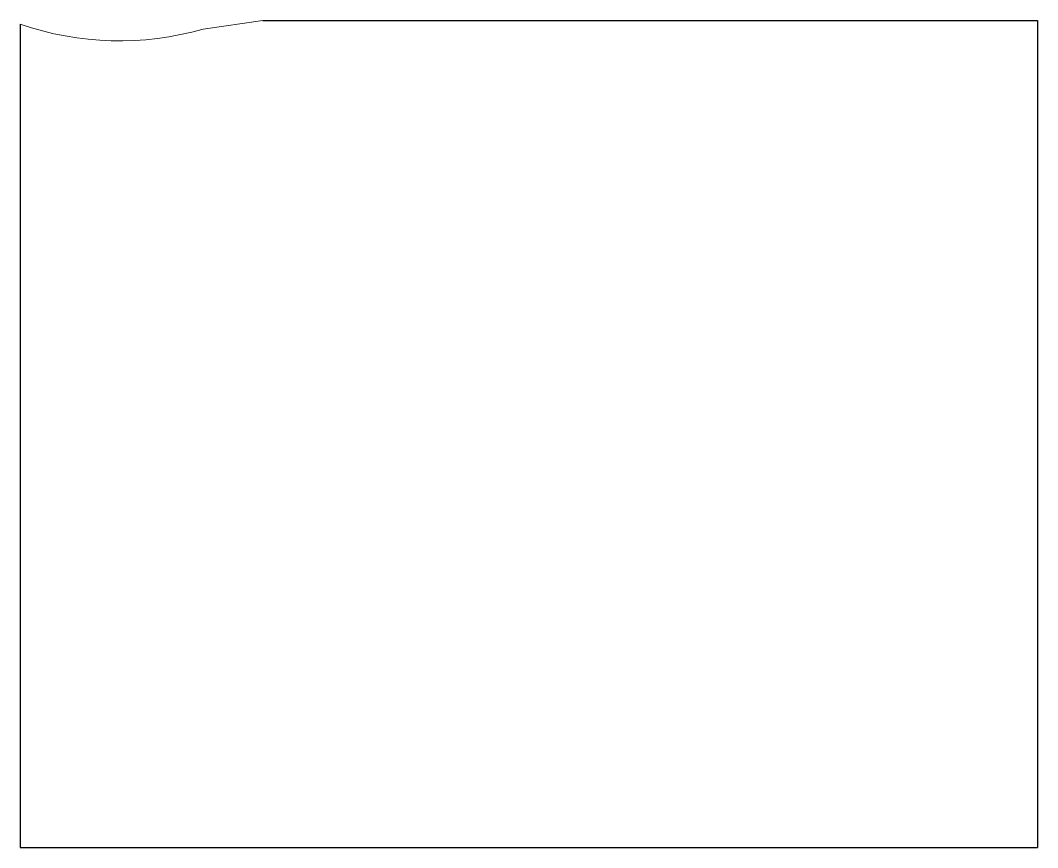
# Model space of a CAD drawing. Header units: millimetres. Extents: x 46 to 164, y 18 to 114.
import ezdxf

# ---------------------------------------------------------------- set-up
doc = ezdxf.new("R2010")
doc.units = ezdxf.units.MM

msp = doc.modelspace()

# ---------------------------------------------------------------- linework, layer by layer
for p, q in [((45.81, 113.54), (45.81, 17.98)), ((73.96, 113.98), (163.88, 113.98)), ((163.88, 113.98), (163.88, 17.98)), ((45.81, 17.98), (163.88, 17.98))]:
    msp.add_line(p, q)
at = {"color": 7, "linetype": 'Continuous', "lineweight": 15}
msp.add_line((67.03, 112.97), (73.96, 113.98), dxfattribs=at)
msp.add_arc((57.31, 146.6), 35, 250.8179, 286.1104, dxfattribs=at)

doc.saveas('drawing.dxf')
